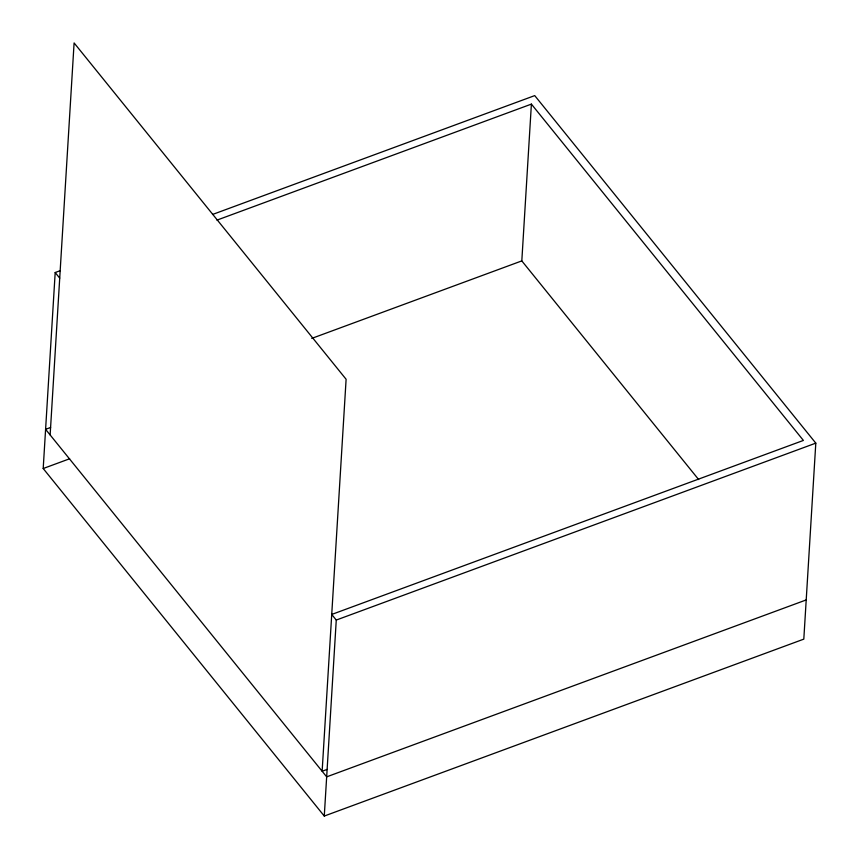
<?xml version="1.0" encoding="UTF-8"?>
<svg xmlns="http://www.w3.org/2000/svg" width="859" height="859" viewBox="0 0 859 859"><rect width="100%" height="100%" fill="white"/><g stroke="black" fill="none" stroke-linecap="round" stroke-linejoin="round"><path stroke-width="1.29" d="M212.517 214.482L534.727 95.607L815.803 443.137L803.809 639.128L324.272 816.05L43.197 468.52L55.191 272.528L60.216 270.671M50.133 434.933L74.099 42.95L346.113 379.27L322.136 771.242L327.172 769.396M324.272 816.05L336.266 620.058L331.735 614.453L803.401 440.431L531.399 104.111L216.94 220.129M698.657 479.558L521.81 260.9L531.399 104.111M50.627 427.471L45.591 429.328L326.678 776.847L806.214 599.926M311.753 338.403L521.81 260.9M43.197 468.52L69.633 458.77M336.266 620.058L815.803 443.137M55.191 272.528L59.722 278.133"/></g></svg>
